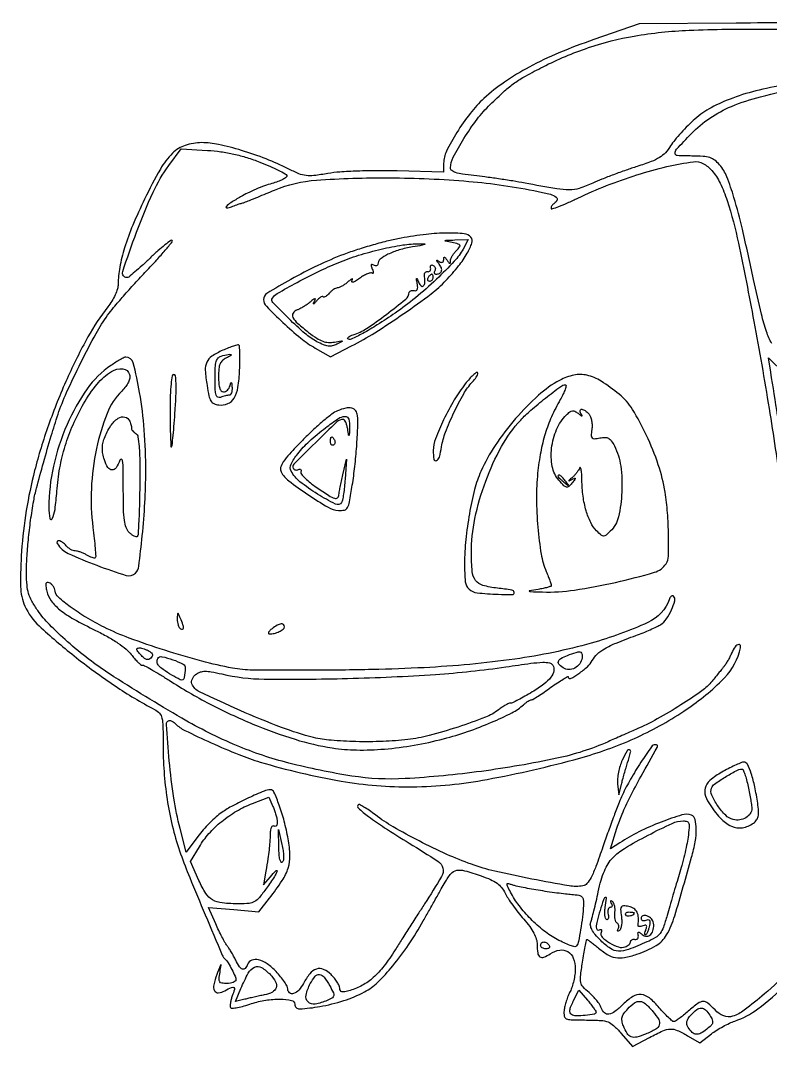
# Model space of a CAD drawing. Extents: x 6 to 349, y 7 to 327.
# Drawn here: x 5.8 to 222.4, y 6.8 to 303.3 of the extents above; entities that cross this region are included whole.
import ezdxf

# ---------------------------------------------------------------- set-up
doc = ezdxf.new("R2010")
doc.units = 0

msp = doc.modelspace()

# ---------------------------------------------------------------- linework, layer by layer
for points in [[(228.806046, 302.720427, -0.00212), (212.5, 302.542653), (184.5, 302.356111), (171.389082, 297.803394, 0.015885), (161.272668, 293.926238, 0.0236), (152.71037, 289.843416, 0.02688), (145.540246, 285.487866, 0.036938), (139.646301, 280.784919, 0.040017), (135.651379, 276.440253, 0.026965), (131.792296, 270.913753, 0.025263), (128.806314, 265.514134, 0.114149), (128, 262.028298), (128, 259.438939), (114.554996, 259.831702, 0.008472), (108.870201, 259.901402, 0.008153), (103.11296, 259.780543, 0.00829), (98.00736, 259.505217, 0.025496), (94.573245, 259.086139, -0.012174), (90.546013, 258.485447, -0.060774), (88.26616, 258.480158, -0.069117), (86.187828, 259.026575, -0.018481), (83.075416, 260.461784, 0.024353), (76.725109, 263.30015, 0.019488), (69.641844, 265.747419, 0.019687), (62.98159, 267.478753, 0.05379), (58.150408, 268, 0.08216), (53.373172, 267.209667, 0.11336), (49.687773, 264.93153, 0.069375), (46.1972, 260.366992, 0.015654), (41.649163, 251.69503, 0.013926), (38.23967, 244.13875, 0.023661), (35.870724, 237.622707, 0.028368), (34.460514, 231.974363, 0.047021), (34, 227.088284, -0.073718), (33.797291, 225.720855, -0.032833), (33.154153, 224.012116, -0.030795), (32.200019, 222.211153, -0.030693), (31.030945, 220.538939, 0.042533), (25.249273, 211.837877, 0.020264), (19.26643, 199.791059, 0.019622), (13.88203, 186.356703, 0.023021), (9.88085, 173.23242, 0.022486), (7.483986, 161.699917, 0.022219), (6.120856, 149.952802, 0.02145), (5.832515, 139.729971, 0.101915), (7.090386, 134.046853, 0.101585), (11.193039, 128.341537, 0.017921), (21.258186, 119.706725, 0.020143), (33.100026, 111.019244, 0.027057), (44.521197, 104.195434, -0.08784), (45.933031, 103.10041, -0.129268), (46.652461, 101.71435, -0.050864), (46.944061, 99.296374, -0.00459), (47.000171, 93.195434, 0.020367), (47.324989, 85.228179, 0.020363), (48.297008, 77.31319, 0.02077), (49.882696, 69.665658, 0.02359), (52.045652, 62.5, 0.011761), (54.665681, 55.619637, 0.003165), (59.148233, 44.82821, 0.00075), (64.09055, 33.188052, 0.109776), (64.941763, 32, -0.075028), (65.770092, 30.997598, -0.017133), (66.84062, 29.068207, -0.015611), (67.777632, 27.083431, -0.102825), (68, 26.013569, -0.229304), (67.812067, 25.625324, -0.073825), (67.242285, 25.297736, -0.056239), (66.408368, 25.074069, -0.037439), (65.420545, 25, -0.03578), (63.950737, 25.105314, -0.222427), (63.335481, 25.509101, -0.165148), (63.148559, 26.326016, -0.018302), (63.417729, 28.25, 0.002094), (63.778015, 30.331235, 0.674267), (63.673723, 30.395396, 0.142388), (63.479114, 30.140967, 0.000986), (62.484635, 27.562549, 0.037866), (61.614196, 24.650374, 0.171892), (61.832846, 22.920212, 0.312448), (62.929743, 22.322459, 0.096467), (64.826899, 22.907359, -0.013123), (66.782513, 23.888848, -0.267966), (67.416902, 23.834973, -0.325244), (67.607164, 23.285852, -0.016991), (66.968095, 21.416084, 0.02402), (66.626985, 20.370283, 0.029418), (66.41428, 19.364657, 0.030258), (66.338846, 18.520521, 0.146587), (66.462312, 18.060981, 0.289926), (66.907766, 17.844238, 0.017623), (68.442154, 18.071082, 0.021875), (70.354491, 18.510302, 0.01402), (72.532906, 19.178309, -0.042185), (76.610959, 20.181739, -0.04273), (80.781915, 20.480619, -0.046493), (84.082822, 20.126763, -0.356858), (85, 19.00534, 0.429349), (86.39544, 17.67984, 0.031045), (92.279233, 18.350331, 0.033977), (99.137649, 20.053889, 0.043038), (105.156611, 22.580329, 0.07254), (108.890325, 25.292714, 0.026589), (113.3217, 30.10183, 0.024505), (117.889593, 36.206645, 0.020652), (122.123709, 43.080563, -0.000112), (123.870213, 46.195552, -0.000101), (125.679709, 49.41968, -0.000101), (127.302979, 52.309267, -0.00032), (128.390721, 54.241751, -0.045492), (130.141041, 56.77709, -0.177271), (131.763836, 57.71649, -0.113279), (134.047789, 57.598192, -0.013788), (138.866665, 56.081526, -0.0211), (141.570057, 55.018372, -0.052288), (143.413215, 53.959711, -0.066459), (144.724582, 52.716894, -0.057184), (145.74276, 51.111709, 0.031005), (146.587235, 49.6126, 0.011612), (147.946755, 47.617797, 0.011453), (149.53226, 45.507532, 0.013634), (151.126096, 43.594088, -0.021374), (152.842104, 41.467907, -0.037559), (154.043923, 39.556168, -0.046157), (154.762211, 37.827884, -0.075553), (155, 36.263217, 0.03316), (155.16429, 33.788724, 0.209556), (155.804723, 32.734063, 0.255799), (156.914279, 32.610306, 0.047601), (158.793918, 33.600626, -0.103839), (161.501444, 34.660455, -0.178751), (163.851131, 34.214415, -0.168488), (165.440674, 32.310279, -0.091098), (165.993839, 29.271439, -0.032222), (165.884735, 27.622136, -0.02238), (165.559062, 25.782641, -0.022649), (165.084995, 24.037655, -0.042578), (164.522399, 22.690742, 0.025922), (163.940766, 21.418955, 0.017519), (163.405718, 19.916298, 0.017678), (162.98981, 18.423288, 0.033305), (162.77856, 17.190742, 0.062759), (162.81438, 15.577249, 0.260906), (163.388226, 14.834771, 0.09365), (164.782843, 14.529309, 0.005286), (169.22281, 14.448064, -0.011498), (173.445894, 14.318286, -0.078575), (175.476045, 13.884419, -0.099401), (177.062, 12.877859, -0.023581), (179.229743, 10.596959), (182.513865, 6.797789), (187.405872, 9.398895, -0.015519), (191.28226, 11.308131, -0.095059), (193.439354, 11.829315, -0.116952), (195.42845, 11.45641, -0.028727), (198.407442, 9.922109), (201.929204, 7.844219), (205.303618, 10.418009, -0.02231), (206.84416, 11.487835, -0.015044), (208.688774, 12.574313, -0.015173), (210.540126, 13.519081, -0.028925), (212.089016, 14.144357, 0.08163), (218.69201, 17.655722, 0.02803), (226.946168, 24.717379, 0.028453)], [(227.897091, 284.92598, 0.020391), (219.067468, 283.196731, 0.029838), (211.489113, 280.903567, 0.034483), (205.262202, 278.10461, 0.057668), (200.549997, 274.835095, 0.016135), (198.570983, 272.976406, 0.012583), (196.539881, 270.836465, 0.012771), (194.747506, 268.745275, 0.030001), (193.547709, 267.075577, -0.046201), (192.028687, 265.099775, -0.067884), (190.337935, 263.711525, -0.048096), (187.931121, 262.531673, -0.012801), (183.890219, 261.129168, 0.007432), (180.661673, 260.047309, 0.005246), (177.06578, 258.74005, 0.005295), (173.653532, 257.417464, 0.011106), (171.035839, 256.30277, -0.02706), (167.160135, 254.796497, -0.079243), (164.338523, 254.345726, -0.042475), (160.676248, 254.656426, -0.003724), (151.5, 256.29763, 0.005673), (147.945189, 256.919138, 0.003802), (143.867188, 257.552737, 0.003828), (139.907101, 258.106268, 0.007537), (136.75, 258.474613, -0.010527), (133.431082, 258.881965, -0.043502), (131.46446, 259.342702, -0.086166), (130.375421, 259.922162, -0.231483), (130, 260.689616, -0.120323), (130.757989, 263.793818, -0.019596), (133.851614, 269.219858, -0.022667), (137.670108, 274.769233, -0.037921), (141.419918, 279.011799, -0.008523), (145.590326, 282.92917, -0.029274), (148.481257, 285.260007, -0.029112), (151.632711, 287.243748, -0.00836), (156.730154, 289.942251, -0.035527), (169.794127, 295.452273, -0.039827), (183.020809, 298.80845, -0.031839), (198.879604, 300.483451, -0.013104), (220.5, 300.815689, 0.00336), (232.163304, 300.76762, 0.01695)], [(222.759064, 209.936054, -0.046047), (221.214152, 213.383713, -0.025252), (219.780257, 218.393748, -0.003884), (217.515089, 228.5, 0.004117), (214.263126, 242.977248, 0.014844), (211.842205, 252.118976, 0.021986), (209.756331, 258.158825, 0.083663), (207.700816, 261.561433, 0.048765), (206.269891, 262.929592, 0.088798), (204.84627, 263.685999, 0.062954), (202.930317, 264.045586, 0.014946), (199.67702, 264.142857, -0.01232), (195.475999, 264.246383, -0.391914), (194.814547, 264.922427, -0.196533), (195.262243, 266.109452, -0.004475), (199.5, 270.588442, -0.052066), (204.865592, 275.108525, -0.050254), (211.111156, 278.48502, -0.036817), (219.466939, 281.268814, -0.013172), (231.727516, 284.031762, 0.01445)], [(227.971247, 29.099868, -0.034113), (220.636308, 21.965048, -0.013609), (214.821233, 17.299508, -0.084532), (211.441838, 15.53898, -0.176073), (208.870026, 15.634078, -0.109837), (206.360712, 17.36679, 0.031186), (204.293447, 19.334682, 0.188686), (202.917118, 19.799104, 0.151271), (201.417321, 19.255343, 0.018115), (198.652781, 17, -0.010399), (197.287727, 15.850849, -0.014359), (196.012867, 14.88125, -0.010907), (194.923891, 14.136733, -0.145484), (194.463913, 14, -0.181728), (194.013836, 14.16917, -0.010609), (192.912891, 15.175, -0.014963), (191.635865, 16.467509, -0.010376), (190.268005, 18, 0.043487), (187.403896, 20.810393, 0.149436), (185.023984, 21.795174, 0.165363), (182.651194, 21.234338, 0.056444), (179.846154, 19, -0.031619), (177.47497, 16.911142, -0.124532), (175.704503, 16.139164, -0.232919), (174.413949, 16.530319, -0.128576), (173.51394, 17.95608, 0.068023), (173.077639, 18.87527, 0.024147), (172.22161, 20.056041, 0.023442), (171.144599, 21.277954, 0.025496), (169.98633, 22.358049, -0.031643), (168.24049, 24.026616, -0.13395), (167.580646, 25.298876, -0.084773), (167.506669, 27.0185, -0.008382), (168.097801, 31.126658, -0.002841), (168.50507, 33.567149, -0.004449), (168.885967, 35.66111, -0.001343), (169.236675, 37.469856, -0.148884), (169.351044, 37.684377, -0.358833), (169.533788, 37.70204, -0.007287), (170.348107, 37.136206, -0.013676), (171.313653, 36.403432, -0.008329), (172.415304, 35.488265, 0.037452), (175.248154, 33.401083, 0.095883), (177.614217, 32.486269, 0.092636), (180.200625, 32.504344, 0.033428), (183.769982, 33.448379, 0.049378), (189.347303, 35.966327, 0.134197), (192.373765, 39.018, 0.056623), (194.741699, 44.598066, 0.003708), (199.607046, 61.467928, 0.024485), (200.635423, 65.973353, 0.045246), (200.954065, 69.712305, 0.060475), (200.610874, 72.416934, 0.24402), (199.541241, 73.622548, 0.166727), (196.817133, 73.720638, 0.018376), (190.825355, 71.660468, 0.023061), (184.376902, 68.826806, 0.030829), (178.836758, 65.641598), (176.173516, 63.883672), (178.049253, 69.910426, -0.026055), (179.545235, 73.960459, -0.014167), (181.777487, 78.773548, -0.010387), (184.996883, 84.90694, -0.004053), (189.688264, 93.25, 0.109679), (189.777208, 93.535642, 0.17529), (189.711325, 93.779687, 0.156869), (189.495508, 93.943367, 0.084618), (189.163263, 94, 0.244133), (188.032196, 93.412736, 0.007513), (184.981353, 88.933879, 0.015159), (181.968562, 84.048793, 0.021704), (179.623594, 79.532577, 0.015544), (178.663936, 77.290509, 0.003587), (177.192521, 73.453319, 0.003702), (175.561503, 69.00708, 0.00361), (173.982556, 64.5, -0.006301), (171.960227, 58.825324, -0.029656), (170.568195, 55.659323, -0.054764), (169.388333, 53.870019, -0.183849), (168.187468, 53.190737, -0.080304), (164.245644, 53.22666, -0.0058), (153.487146, 55.195224, -0.008572), (142.806372, 57.468595, -0.02937), (136, 59.467008, -0.020023), (128.932865, 62.325392, -0.012589), (120.907695, 66.197665, -0.012503), (113.439166, 70.275261, -0.031816), (108.305246, 73.700522, 0.010857), (106.545758, 74.98408, 0.017527), (104.988436, 75.989965, 0.011691), (103.69495, 76.722107, 0.330579), (103.33562, 76.668953, 0.43125), (103.364667, 75.664402, 0.020235), (106.281665, 73.270992, 0.018613), (110.918416, 70.034196, 0.005907), (118.060719, 65.5524, -0.006665), (126.329262, 60.346402, -0.189351), (127.773566, 58.328797, -0.199825), (127.414804, 55.913196, -0.007544), (122.486806, 48, 0.000662), (120.574695, 45.021757, 0.000378), (118.271582, 41.418045, 0.000377), (115.959117, 37.787638, 0.000625), (114.014386, 34.721005, -0.022643), (110.74246, 30.031483, -0.045851), (107.689923, 26.729114, -0.055947), (104.538671, 24.473337, -0.057613), (100.995976, 22.998846, -0.018334), (99.4567, 22.617858, -0.102579), (98.612, 22.616568, -0.222318), (98.16797, 22.947469, -0.123837), (98, 23.61526, 0.110185), (97.836457, 24.34838, 0.030492), (97.26759, 25.389847, 0.029229), (96.460969, 26.521292, 0.026911), (95.50669, 27.584219, 0.092311), (93.340856, 29.070076, 0.185119), (91.299762, 29.174477, 0.144948), (89.357576, 27.837531, 0.050738), (87.48467, 24.970356, -0.066718), (86.180016, 23.105618, -0.124635), (84.647536, 22.103603, -0.263229), (83.520034, 22.313081, -0.221604), (83, 23.428798, 0.12716), (82.8022, 24.193985, 0.021722), (82.010627, 25.486927, 0.022472), (80.921436, 26.956768, 0.018369), (79.631923, 28.428798, 0.049124), (77.049014, 30.678206, 0.093504), (74.555838, 31.827239, 0.151872), (72.589434, 31.716908, 0.214946), (71.361626, 30.5, -0.081912), (70.683203, 29.341764, -0.317525), (69.923612, 29.137615, -0.163328), (69.049789, 29.838697, -0.026745), (67.96211, 31.75, 0.010448), (67.349646, 32.9128, 0.0085), (66.646756, 34.132812, 0.008606), (65.96064, 35.234766, 0.022073), (65.416354, 36, -0.037729), (64.836515, 36.871717, -0.008375), (63.985292, 38.449345, -0.008656), (63.061608, 40.310262, -0.008251), (62.187499, 42.231813), (60.128551, 46.963626), (67.376594, 46.350942), (74.624638, 45.738258), (77.675304, 49.619129, 0.019949), (81.368882, 54.724528, 0.070271), (83.112953, 58.371294, 0.08463), (83.611096, 61.986511, 0.037589), (83.095095, 66.787303, 0.018465), (81.961305, 71.878056, 0.022442), (80.512921, 76.544731, 0.016438), (79.009936, 80.322069, 0.298204), (77.974326, 81, 0.10143), (76.13778, 80.623567, 0.008289), (71.639284, 78.609729, 0.012065), (67.117445, 76.360252, 0.029169), (63.924628, 74.428666, 0.030931), (62.31459, 73.168142, 0.014992), (60.411399, 71.373473, 0.014806), (58.534434, 69.37937, 0.020629), (56.985434, 67.480559), (53.621612, 62.991086), (51.891726, 69.745543, -0.025011), (50.096068, 78.57165, -0.014466), (48.78009, 89.325565, -0.005892), (47.923885, 99.866126, -0.43465), (48.981818, 101, -0.103045), (49.283738, 100.93711, -0.032139), (49.697472, 100.724346, -0.030592), (50.14087, 100.420737, -0.029429), (50.55, 100.061604, 0.081667), (53.248707, 98.150082, 0.007109), (60.884491, 94.563772, 0.010191), (68.862898, 91.148231, 0.023623), (75.007824, 88.996134, 0.029372), (98.389363, 83.499046, 0.046171), (118.94326, 81.853159, 0.04282), (140.529514, 83.974525, 0.021387), (167.296361, 90.137886, 0.038102), (183.063414, 95.808626, 0.041357), (197.337485, 103.682502, 0.045317), (208.265893, 112.471657, 0.124529), (213.442483, 120.818781, 0.068048), (213.727719, 122.466161, 0.471258), (213.194041, 122.939523, 0.207681), (212.204713, 122.312704, 0.042271), (211.164826, 120.462409, -0.012366), (210.649619, 119.401968, -0.010669), (210.057669, 118.31409, -0.010797), (209.478405, 117.350484, -0.03039), (209.019386, 116.712409, 0.001397), (208.479386, 116.046796, 0.000325), (207.576761, 114.926342, 0.000336), (206.539654, 113.635461, 0.000329), (205.497463, 112.334714, -0.069422), (202.557634, 109.555364, -0.013596), (196.501398, 105.486909, -0.015187), (189.683898, 101.455949, -0.022962), (183.5, 98.40994, 0.000554), (181.679117, 97.612288, 0.000324), (179.5, 96.653145, 0.000324), (177.320954, 95.690659, 0.000551), (175.5, 94.88253, -0.052498), (160.716863, 90.083717, -0.018912), (138.902188, 86.312954, -0.018878), (116.893215, 84.202621, -0.053429), (101.5, 84.956186, -0.023609), (83.304134, 88.699293, -0.037321), (68.214969, 93.778496, -0.031688), (52.413555, 101.659755, -0.012167), (31.487045, 114.5, -0.020359), (25.445356, 118.771353, -0.016972), (19.381362, 123.776676, -0.017309), (14.140807, 128.743661, -0.043762), (10.800442, 132.790047, -0.022409), (9.091648, 135.528814, -0.054434), (8.155964, 137.715911, -0.052675), (7.697575, 140.096267, -0.019876), (7.544042, 143.48752, -0.016006), (7.663257, 147.982815, -0.010068), (8.07619, 153.221701, -0.009515), (8.741286, 158.840398, -0.009168), (9.626719, 164.5, -0.021916), (10.438523, 168.17599, -0.003234), (12.451678, 175.517288, -0.003953), (14.693573, 183.254901, -0.007305), (16.656469, 189.5, -0.026718), (19.099159, 195.750214, -0.009422), (23.240381, 204.437539, -0.009195), (27.657483, 212.879368, -0.03156), (30.961401, 218.107814, -0.017812), (32.707802, 220.347498, -0.005197), (35.551383, 223.667284, -0.005215), (38.833019, 227.340808, -0.005564), (42.121419, 230.86592, 0.005751), (45.145161, 234.109756, 0.009546), (47.609976, 236.921722, 0.003615), (49.619368, 239.33965, 0.385435), (49.599807, 239.733527, 0.374107), (49.216698, 239.760166, 0.007118), (47.515458, 238.43767, 0.013516), (45.50286, 236.735393, 0.008172), (43.208648, 234.617606, -0.005916), (40.89754, 232.464822, -0.008927), (38.829633, 230.650172, -0.004438), (37.049315, 229.170206, -0.172856), (36.571689, 229, -0.50912), (35.322783, 230.716648, -0.010973), (39.301298, 242.151906, -0.019039), (44.094192, 253.653387, -0.049562), (48.637378, 261.372766), (52.197614, 266.245531), (59.848807, 265.76775, -0.019576), (63.676694, 265.377832, -0.019882), (67.442401, 264.690955, -0.019676), (71.178753, 263.6989, -0.018296), (74.918762, 262.394984, -0.009865), (77.78622, 261.210331, -0.014387), (80.259393, 260.045163, -0.009795), (82.24389, 258.990122, -0.187821), (82.681798, 258.460891, -0.320839), (82.533259, 257.982388, -0.040167), (81.563908, 257.363, -0.035255), (80.143923, 256.732593, -0.021501), (78.392767, 256.182563, 0.022027), (76.302021, 255.523455, 0.012531), (73.833949, 254.553397, 0.012495), (71.392883, 253.449955, 0.020142), (69.37973, 252.376649, 0.011656), (66.556514, 250.632476, 0.063909), (65.193691, 249.474397, 0.697908), (65.372609, 249.130599, 0.063734), (66.75, 249.489631, -0.006502), (67.493327, 249.777324, -0.005644), (68.279688, 250.059911, -0.005686), (68.997465, 250.299632, -0.016561), (69.5, 250.442963, 0.026682), (70.437929, 250.731117, 0.006954), (71.911021, 251.294576, 0.003653), (74.31938, 252.27483, 0.000539), (79.172951, 254.297929, -0.081823), (91.253725, 257.161277, -0.01864), (112.340979, 257.839756, -0.020011), (135.281849, 256.803747, -0.029418), (155.25, 253.908983, -0.014598), (158.808038, 253.068455, -0.090576), (160.497036, 252.269519, -0.338087), (160.755685, 251.422154, -0.166882), (160, 250.5, 0.053658), (159.617481, 250.202643, 0.048978), (159.29375, 249.822112, 0.052218), (159.072617, 249.419918, 0.099921), (159, 249.060173, 0.512633), (159.272493, 248.864239, 0.008928), (161.276563, 249.577372, 0.014299), (163.777189, 250.600362, 0.008083), (166.75, 251.974859, -0.018987), (175.01517, 255.579712, -0.01711), (183.819502, 258.685111, -0.01765), (192.443076, 261.06781, -0.02624), (200.145362, 262.483799, -0.155496), (202.86708, 261.990834, -0.092865), (205.463071, 259.921863, -0.066308), (207.831505, 256.30903, -0.033384), (209.862764, 251.239771, -0.02729), (213.126338, 238.961921, -0.005228), (217.591147, 216.330352, -0.005842), (221.975952, 191.184946, -0.007544), (225.382138, 168)], [(224.403835, 189.103385, 0.00408), (222.458112, 201.633397), (221.781675, 205.766794), (235.770184, 192.133397)]]:
    msp.add_lwpolyline(points, format="xyb")
for points in [[(115.698262, 240.41046, 0.016206), (112.086811, 239.636113, 0.008426), (107.633169, 238.44907, 0.008369), (103.096756, 237.075224, 0.012623), (99.198262, 235.713482, 0.020587), (91.63046, 232.491881, 0.017132), (83.864606, 228.469691, 0.009412), (76.984316, 224.429394, 0.260941), (76, 222.67173, 0.19548), (76.798098, 220.708351, 0.010958), (81.588359, 216.000701, 0.017698), (86.743859, 211.484506, 0.042794), (90.925753, 208.632931), (95.351505, 206.1403), (101.425753, 209.240876, 0.023104), (108.145921, 213.072262, 0.010698), (116.524852, 218.631137, 0.009855), (124.361318, 224.30728, 0.042255), (128.650594, 228.153822, 0.019814), (132.30644, 232.358584, 0.037851), (134.833759, 236.049652, 0.047716), (136.180296, 238.990627, 0.262473), (135.880538, 240.643943, 0.198442), (133.915715, 241.682581, 0.026519), (129.135472, 241.880875, 0.02605), (122.954115, 241.486862, 0.015767)], [(119.041155, 237.861267, 0.029248), (115.154162, 236.980792, 0.044087), (111.9173, 235.727726, 0.053404), (109.670392, 234.305908, 0.228852), (109, 232.91793, -0.139374), (108.904905, 232.583407, -0.191162), (108.65633, 232.39868, -0.13867), (108.278014, 232.40407, -0.066032), (107.830061, 232.605028, 0.068477), (107.344342, 232.820095, 0.38876), (107.112649, 232.70488, 0.164442), (107.095567, 232.296521, 0.020565), (107.382914, 231.444526, -0.017536), (107.618299, 230.760309, -0.067297), (107.690705, 230.316938, -0.367374), (107.593815, 230.196298, -0.248804), (107.415731, 230.250936, 0.25569), (106.960155, 230.384283, 0.040234), (106.034425, 230.101638, 0.036297), (104.898443, 229.553851, 0.024229), (103.682314, 228.773788, -0.014981), (102.51994, 227.997505, -0.060365), (101.74852, 227.635962, -0.356212), (101.489298, 227.735524, -0.269283), (101.49133, 228.053333, 0.051173), (101.71955, 228.550659, 0.598427), (101.605564, 228.672878, 0.105227), (101.196632, 228.466198, 0.010256), (100.343154, 227.75, -0.023605), (99.500232, 227.08017, -0.025827), (98.622116, 226.514062, -0.026474), (97.827645, 226.112443, -0.104153), (97.293704, 226, 0.10639), (96.802772, 225.894344, 0.039653), (96.181401, 225.552276, 0.037072), (95.541419, 225.059056, 0.036856), (94.979944, 224.475834, -0.034487), (94.458353, 223.928885, -0.055093), (93.937168, 223.5488, -0.075235), (93.493551, 223.376818, -0.256688), (93.206376, 223.46029, 0.278867), (92.910622, 223.533132, 0.065856), (92.429145, 223.310008, 0.049282), (91.856891, 222.862238, 0.030326), (91.274719, 222.234456, -0.008111), (90.690698, 221.545719, -0.130196), (90.439685, 221.376802, -0.639299), (90.359162, 221.460417, -0.022622), (90.597737, 222, 0.018984), (90.946442, 222.773409, 0.559214), (90.841239, 222.916443, 0.148329), (90.504931, 222.783027, 0.005366), (89.421894, 221.902, -0.022384), (88.552143, 221.242349, -0.016049), (87.526066, 220.581732, -0.016256), (86.50635, 220.014795, -0.033247), (85.666842, 219.651474, 0.170361), (84.533225, 218.735786, 0.263576), (84.48609, 217.509926, 0.093341), (85.848254, 215.76613, 0.017155), (89.019938, 213.163286, 0.018611), (91.35726, 211.50984, 0.054308), (93.116533, 210.616286, 0.073171), (94.706522, 210.268462, 0.060366), (96.441429, 210.357544, -0.001584), (98.460664, 210.701499, -0.21616), (98.693346, 210.639546, -0.543687), (98.677658, 210.498999, -0.002773), (97.174255, 209.757645, -0.0554), (95.835431, 209.2812, -0.089077), (94.629029, 209.216571, -0.069653), (93.275794, 209.58127, -0.022921), (91.41355, 210.476623, -0.05405), (87.953276, 212.854062, -0.016353), (83.252134, 217.169879, -0.008044), (78.687813, 221.790075, -0.341632), (78.551711, 223.083671, -0.125562), (79.93116, 224.414352, -0.005763), (85.694073, 227.608171, -0.010481), (91.908408, 230.792852, -0.015468), (97.5, 233.301187, -0.022169), (103.452142, 235.449755, -0.018169), (109.977906, 237.226009, -0.018646), (116.168302, 238.430228, -0.040371), (121, 238.789131, -0.013209), (122.50399, 238.739529, -0.77604), (122.5363, 238.57287, -0.066728), (121.781669, 238.33188, -0.002893)], [(133.601545, 237.25, -0.067067), (131.084416, 233.717509, -0.01538), (125.89998, 228.516475, -0.016436), (119.84367, 223.168457, -0.02207), (114, 218.759473, -0.008706), (108.839138, 215.342558, -0.017454), (104.627456, 212.860664, -0.013176), (101.304856, 211.167661, -0.317656), (100.331709, 211.334958, -0.356326), (100.307985, 211.569522, -0.090478), (100.592859, 211.866699, -0.052907), (101.146269, 212.183817, -0.026832), (101.898186, 212.467686, 0.069011), (105.729873, 214.295663, 0.016687), (111.475017, 218.365237, 0.010956), (117.037935, 222.7869, 0.200129), (118.065577, 224.75, -0.186921), (118.195527, 225.014416, -0.105201), (118.507577, 225.199269, -0.078699), (118.957856, 225.275679, -0.052931), (119.478172, 225.226235, 0.134208), (120.032946, 225.263079, 0.205064), (120.38474, 225.582791, 0.119134), (120.509526, 226.22654, 0.035653), (120.39207, 227.226235, -0.001632), (120.129171, 228.631311, -0.272939), (120.180666, 228.771861, -0.494058), (120.282701, 228.747856, -0.002166), (120.806972, 227.566376, 0.097803), (121.495513, 226.577629, 0.40864), (122.151404, 226.583102, 0.189282), (122.56634, 227.531425, 0.049624), (122.463517, 229.218988, -0.064047), (122.442917, 229.860492, -0.109055), (122.607429, 230.368696, -0.148091), (122.925972, 230.663333, -0.161239), (123.343035, 230.718988, 0.118967), (123.761851, 230.739844, 0.153854), (124.079426, 230.95335, 0.135763), (124.242533, 231.335175, 0.084807), (124.225223, 231.82433, -0.070186), (124.195492, 232.285069, -0.194562), (124.336982, 232.570631, -0.229821), (124.615452, 232.649096, -0.094386), (124.991535, 232.505231, -0.088188), (125.345369, 232.188901, -0.094717), (125.557801, 231.777358, -0.100026), (125.596908, 231.33539, -0.111063), (125.457295, 230.930902, 0.072795), (125.303251, 230.574764, 0.14887), (125.313097, 230.273452, 0.188554), (125.481062, 230.074427, 0.124919), (125.774316, 230, 0.109809), (126.806935, 230.229549, 0.204323), (127.369034, 230.857379, 0.174071), (127.352728, 231.785322, 0.079688), (126.741324, 232.849949, -0.00527), (126.081809, 233.682745, -0.169172), (126.000454, 233.92492, -0.561162), (126.113144, 233.992006, -0.013806), (126.75, 233.632941, 0.071367), (127.256391, 233.419738, 0.169438), (127.658437, 233.451841, 0.193413), (127.918844, 233.718617, 0.095164), (128.015313, 234.190983, -0.044036), (128.070307, 234.740679, -0.415341), (128.247683, 234.860925, -0.187072), (128.522598, 234.688013, -0.016439), (129, 234, 0.015598), (129.485124, 233.29834, 0.191096), (129.75659, 233.129262, 0.416014), (129.931866, 233.251523, 0.040439), (129.984687, 233.821429, -0.091051), (130.106818, 234.445729, -0.034869), (130.48882, 235.247768, -0.033102), (131.035584, 236.0816, -0.034782), (131.679382, 236.821429, 0.022973), (132.624214, 237.856814, 0.306522), (132.672568, 238.34413, 0.206874), (132.217373, 238.702429, 0.011617), (130.429382, 239.131685, -0.002442), (128.513959, 239.554521, -0.611145), (128.479568, 239.68837, -0.173978), (128.749681, 239.796456, -0.001201), (131.27568, 239.881685), (135.05136, 240)], [(123.5, 229, 0.082592), (123.343488, 228.6179, 0.161196), (123.3746, 228.29375, 0.182303), (123.586039, 228.078288, 0.108972), (123.940983, 228, 0.093332), (124.345238, 228.076123, 0.09642), (124.688914, 228.29375, 0.099167), (124.918938, 228.618444, 0.105053), (125, 229, 0.042167), (124.967655, 229.382849, 0.061769), (124.870461, 229.70625, 0.081139), (124.727648, 229.92554, 0.210953), (124.559017, 230, 0.151918), (124.34829, 229.934461, 0.038439), (124.066025, 229.70625, 0.035638), (123.768994, 229.382774, 0.029505)], [(64.210577, 207.982916, 0.038206), (61.052651, 206.268681, 0.145345), (59.608592, 204.583262, 0.121551), (59.181088, 202.204815, 0.023217), (59.669073, 197.806574, 0.01313), (60.227841, 194.790425, 0.083762), (60.798047, 193.348492, 0.152177), (61.653773, 192.59028, 0.076861), (63.056529, 192.202667, 0.129348), (65.652571, 192.571399, 0.159215), (67.49185, 194.1656, 0.096903), (68.615309, 197.265707, 0.029655), (69.091131, 202.249941, 0.006309), (69.152071, 204.868642, 0.009565), (69.132753, 207.146603, 0.004802), (69.061579, 209.058283, 0.186772), (68.892544, 209.440789, 0.264978), (68.542472, 209.536675, 0.012791), (67.335343, 209.194413, 0.018042), (65.867834, 208.678691, 0.011732)], [(31.921444, 203.592588, 0.090693), (25.048976, 196.824613, 0.05014), (19.258705, 186.520732, 0.04772), (15.326311, 174.510082, 0.055317), (14, 162.558447, 0.041119), (14.263785, 159.356278, 0.728506), (14.937279, 159.256412, 0.081502), (15.774786, 162.001172, 0.015249), (16.317417, 167.25, -0.02648), (17.166335, 173.980595, -0.029341), (18.705899, 180.35241, -0.029369), (20.97916, 186.49481, -0.026632), (24.022447, 192.539232, -0.042254), (27.924491, 198.192452, -0.078997), (32.077314, 201.868178, -0.166565), (35.331287, 202.653328, -0.315286), (37.29321, 200.986765, -0.102452), (37.347594, 199.93346, -0.071133), (37.000441, 198.789494, -0.05624), (36.244416, 197.553668, -0.031014), (35.07063, 196.224476, 0.102553), (30.817651, 189.747281, 0.042014), (27.768339, 179.626293, 0.039912), (26.265487, 168.029592, 0.045165), (26.727298, 156.82064, -0.005743), (27.115736, 153.598118, -0.008908), (27.369338, 150.808433, -0.003908), (27.523152, 148.446451, -0.212978), (27.368201, 148.037855, -0.234772), (27.067684, 147.935776, -0.042307), (26.473766, 148.067533, -0.037783), (25.745005, 148.35726, -0.026084), (24.96809, 148.787855, 0.02811), (24.122868, 149.251846, 0.02424), (23.18865, 149.643932, 0.024969), (22.305101, 149.91625, 0.062342), (21.636014, 150, -0.085951), (21.013088, 150.107879, -0.043623), (20.287846, 150.440625, -0.041624), (19.579122, 150.926056, -0.04862), (19, 151.5, 0.062654), (17.964966, 152.469909, 0.10135), (16.869903, 152.966537, 0.365464), (16.398709, 152.72302, 0.241168), (16.450422, 152.080219, 0.146305), (19.566613, 149.310102, 0.019296), (27.808584, 145.84937, 0.015351), (36.33182, 142.94663, 0.277551), (39.014232, 143.614232, 0.167089), (39.986236, 145.604643, 0.005645), (40.975084, 154.407034, 0.011283), (41.722458, 163.967469, 0.013481), (41.979854, 173, 0.018741), (41.549258, 184.972632, 0.024948), (40.210294, 195.775832, 0.020219), (38.352342, 204.340173, 0.341613), (36.206454, 206, 0.119286), (35.752226, 205.890069, 0.009243), (34.641581, 205.292823, 0.012222), (33.33255, 204.514689, 0.009022)], [(65.25, 205.779505, 0.072143), (64.119073, 205.01669, 0.110616), (63.441798, 204.053852, 0.077068), (63.097515, 202.639917, 0.021257), (63, 200.347186, 0.018265), (63.0742, 198.316694, 0.06109), (63.332046, 197.011768, 0.114412), (63.780098, 196.272615, 0.202195), (64.426676, 196, 0.112012), (65.006208, 196.131478, 0.075733), (65.568604, 196.514062, 0.07028), (66.028982, 197.081133, 0.071619), (66.310674, 197.75, -0.01159), (66.550633, 198.5883, -0.541772), (66.693656, 198.62878, -0.197309), (66.812001, 198.392295, -0.005718), (66.883999, 197.25, -0.038911), (66.861355, 196.388313, -0.059679), (66.6962, 195.660937, -0.080466), (66.424388, 195.167005, -0.230754), (66.081787, 195, 0.04425), (65.621647, 194.959197, 0.015326), (64.96865, 194.821697, 0.015089), (64.254744, 194.625376, 0.016969), (63.581787, 194.393011, -0.203199), (62.792562, 194.420275, -0.216202), (62.29039, 195.005136, -0.063148), (62.051968, 196.506421, -0.007842), (62, 199.819687, -0.010905), (62.069533, 203.0075, -0.054987), (62.341459, 204.7653, -0.113651), (62.876234, 205.76869, -0.150926), (63.75, 206.310674, -0.009014), (65.816711, 206.811143, -0.140894), (66.535521, 206.767682, -0.636415), (66.563206, 206.482967, -0.021209)], [(134.249557, 198.296114, 0.033246), (131.06643, 193.652797, 0.021732), (128.0038, 187.925078, 0.020066), (125.631554, 182.428556, 0.092087), (125, 179.028517, 0.038776), (125.196127, 176.503341, 0.495892), (125.914574, 176.115449, 0.224889), (126.765737, 177.120413, 0.025442), (127.402863, 180.117906, -0.051999), (128.535454, 184.33351, -0.019134), (130.96413, 190.004417, -0.018879), (133.792951, 195.429405, -0.058564), (136.238723, 198.746057, 0.023842), (137.004556, 199.64662, 0.037571), (137.562032, 200.493914, 0.043319), (137.872429, 201.188506, 0.287302), (137.791162, 201.542171, 0.37465), (137.4252, 201.567268, 0.023361), (136.523917, 200.815541, 0.025342), (135.436158, 199.712094, 0.015039)], [(49, 190.333333, 0.003538), (49.028744, 186.271356, 0.006265), (49.118121, 182.922396, 0.00227), (49.239737, 180.144391, 0.657198), (49.402115, 180.083333, 0.166517), (49.578411, 180.460132, 0.001736), (49.884487, 183.388542, 0.005318), (50.191659, 186.791091, 0.003402), (50.479559, 190.75, 0.006189), (50.729404, 195.423248, 0.020064), (50.732235, 198.528382, 0.023032), (50.556902, 200.579705, 0.376253), (50.077443, 201, 0.365617), (49.588614, 200.587396, 0.017014), (49.275253, 198.275005, 0.018318), (49.063597, 194.97431, 0.006851)], [(161.5, 199.30978, 0.06089), (155.396362, 195.005409, 0.030528), (148.789405, 188.244917, 0.030191), (142.852334, 180.47568, 0.04545), (138.758271, 173.004854, 0.039786), (136.953296, 167.751435, 0.019062), (135.442501, 160.776053, 0.018661), (134.401923, 153.27572, 0.023925), (134.034888, 146.317388, 0.023953), (134.260037, 141.089383, 0.187165), (135.324052, 138.947112, 0.160384), (137.644855, 137.905963, 0.016457), (143.723216, 137.475307, 0.01079), (147.837665, 137.408467, 0.445934), (148.365277, 138.002168, 0.338525), (147.707641, 138.686867, 0.010122), (143.523506, 139.244461, -0.039436), (139.323199, 140.056931, -0.16711), (137.241118, 141.484611, -0.137028), (136.249309, 144.070719, -0.023468), (136, 149.379474, -0.051483), (137.032744, 159.382898, -0.037298), (140.133939, 170.155019, -0.037737), (144.72408, 180.155384, -0.05945), (150.240569, 187.809315, -0.028152), (153.155846, 190.643169, -0.011506), (157.410917, 194.168901, -0.005733), (161.792531, 197.551674, -0.162916), (163.131951, 198, -0.467822), (163.351274, 197.737298, -0.03839), (163.093005, 196.751563, -0.030315), (162.523821, 195.380919, -0.015957), (161.662018, 193.75, 0.025161), (159.157537, 188.791616, 0.029976), (157.324376, 183.883845, 0.028588), (156.029292, 178.600362, 0.019702), (155.145834, 172.5, 0.028401), (154.79614, 165.164574, 0.019452), (155.19666, 156.835531, 0.019162), (156.168242, 149.120174, 0.058113), (157.626394, 144.043255, -0.005114), (158.192073, 142.649486, -0.007191), (158.666006, 141.393956, -0.0045), (159.038181, 140.333608, -0.092553), (159.086548, 140, -0.307132), (158.921636, 139.776916, -0.013689), (157.960912, 139.468247, -0.019035), (156.734673, 139.161101, -0.011998), (155.283118, 138.891905, 0.001851), (152.770913, 138.478549, 0.702053), (152.74745, 138.349471, 0.124464), (153.115845, 138.244037, 0.000783), (156.573784, 138.141905, 0.04366), (165.761517, 138.687406, 0.01977), (177.619171, 140.919963, 0.0135), (188.881211, 143.827239, 0.183175), (192.221833, 146.324692, 0.134756), (192.891813, 148.501341, 0.011145), (192.942129, 154.481174, 0.015768), (192.643673, 161.049454, 0.020804), (191.934952, 167, 0.040935), (189.98589, 174.897115, 0.028707), (186.576318, 183.40408, 0.02867), (182.525237, 190.892044, 0.083596), (178.662514, 195.295761, 0.029082), (173.456825, 199.057891, 0.084675), (169.382395, 200.774295, 0.110023), (165.613959, 200.8142, 0.071122)], [(97.357241, 190.508162, 0.063776), (95.755643, 189.579616, 0.01215), (93.125281, 187.465198, 0.012783), (90.158748, 184.826662, 0.011442), (87.216726, 181.94292, 0.006887), (83.49444, 178.016731, 0.03742), (81.674309, 175.720109, 0.07989), (80.934112, 174.131039, 0.194362), (81.070291, 172.86866, 0.106298), (83.259806, 170.285984, 0.015927), (88.811915, 166.289123, 0.015445), (94.605086, 162.647353, 0.115597), (97.683966, 161.694447, 0.076726), (99.339225, 161.832444, 0.213021), (100.243611, 162.5287, 0.079608), (100.8198, 164.178235, 0.005643), (101.627092, 169, 0.011079), (102.348478, 174.414777, 0.009085), (102.885407, 180.226877, 0.009049), (103.182179, 185.534741, 0.027583), (103.119406, 189.143011, 0.141412), (102.612808, 190.515872, 0.177763), (101.48995, 191.25874, 0.114513), (99.719833, 191.266873, 0.043675)], [(167.632941, 189.75, -0.154333), (167.42815, 190.606321, -0.423092), (167.855291, 190.965211, -0.137164), (168.896304, 190.556223, -0.057838), (169.992399, 189.509159, -0.088208), (170.436524, 188.727623, -0.040388), (170.739148, 187.59036, -0.038344), (170.871232, 186.308629, -0.042968), (170.797054, 185.070601, 0.018876), (170.604956, 183.298499, 0.211826), (170.840416, 182.647903, 0.232189), (171.465842, 182.419765, 0.022723), (173.100356, 182.670071, -0.046266), (174.587817, 182.826726, -0.129623), (175.596085, 182.574267, -0.1159), (176.415562, 181.835092, -0.033239), (177.299898, 180.358629, -0.084952), (179.12283, 174.541946, -0.045423), (179.45074, 166.995118, -0.045361), (178.463195, 159.885479, -0.140086), (176.13053, 155.686086, -0.019852), (174.88078, 154.531822, -0.18736), (174.20416, 154.29584, -0.172931), (173.517055, 154.568149, -0.016401), (172.176044, 155.823956, -0.082774), (170.467198, 158.216453, -0.043331), (169.145379, 161.640155, -0.037869), (168.272408, 165.814875, -0.028391), (167.92663, 170.5, 0.011219), (167.854783, 172.325358, 0.0317), (167.695595, 173.590625, 0.127964), (167.483733, 174.037076, 0.570276), (167.258824, 174, -0.047435), (166.922299, 173.330325, -0.023737), (166.380473, 172.551654, -0.023329), (165.738445, 171.792559, -0.031758), (165.087771, 171.175843, 0.003086), (164.244769, 170.463936, 0.1787), (164.147594, 170.290075, 0.604653), (164.224254, 170.233101, 0.005918), (165, 170.617801, -0.011057), (165.860103, 171.033377, -0.533533), (165.997516, 170.948705, -0.177861), (165.908233, 170.673502, -0.004105), (165.039568, 169.58594, -0.038158), (164.10396, 168.598502, -0.24537), (163.459649, 168.430662, -0.147407), (162.744332, 168.839375, -0.012156), (161.289568, 170.449746, -0.130904), (159.375624, 174.411537, -0.076289), (159.176884, 179.719382, -0.072807), (160.612368, 185.11083, -0.095243), (163.467033, 189.324176, -0.032192), (164.451814, 190.189705, -0.13057), (165.181833, 190.495778, -0.154661), (165.896205, 190.373478, -0.051121), (166.797904, 189.784517, 0.006332), (167.615993, 189.138927, 0.154745), (167.884804, 189.0413, 0.571928), (167.959532, 189.157103, 0.018755)], [(37.365655, 187.489502, -0.015516), (37.583264, 186.865167, -0.016274), (37.757967, 186.238327, -0.016134), (37.873286, 185.689196, -0.066838), (37.887233, 185.351306, 0.15472), (37.951633, 185.056092, 0.046891), (38.219484, 184.677311, 0.041979), (38.617804, 184.2851, 0.035061), (39.099823, 183.938306, -0.218085), (39.726818, 182.997353, -0.02062), (40.058804, 180.175205, -0.01684), (40.240935, 175.860566, -0.004459), (40.23812, 168.962723, -0.003763), (40.145741, 163.481879, -0.0059), (39.975246, 158.771431, -0.001968), (39.764876, 154.722878, -0.184436), (39.529077, 154.195744, -0.254811), (39.186831, 154.094955, -0.06286), (38.614717, 154.29615, -0.048945), (37.92943, 154.727251, -0.03168), (37.22619, 155.347382, -0.110471), (36.339185, 156.747428, -0.052392), (35.828855, 158.832933, -0.028139), (35.567059, 162.138445, -0.005693), (35.5, 168.027842, 0.003418), (35.462279, 173.545292, 0.026882), (35.289718, 176.100763, 0.32689), (34.929865, 176.484681, 0.366932), (34.5, 176.239984, -0.053727), (33.411335, 174.027634, -0.265316), (32.230085, 173.401406, -0.258903), (31.06654, 174.095544, -0.051908), (30.039852, 176.379247, -0.030895), (29.588352, 178.097178, -0.048837), (29.439998, 179.611784, -0.051481), (29.590221, 181.067536, -0.039426), (30.039589, 182.604128, -0.052481), (31.821381, 186.127635, -0.102763), (34.01856, 188.35819, -0.208254), (35.972195, 188.708628, -0.247697)], [(100.850168, 185.75, -0.000897), (100.746481, 183.585343, -0.202175), (100.660063, 183.405817, -0.591928), (100.563194, 183.44071, -0.001448), (100.283746, 185.25, 0.030681), (100.057403, 186.303206, 0.044494), (99.720796, 187.192187, 0.053306), (99.332844, 187.814569, 0.230687), (98.952322, 188, 0.191519), (97.188325, 187.298594, 0.004971), (90.957478, 181.294671, 0.003713), (84.714376, 175.066243, 0.346082), (84.579107, 173.872002, 0.104791), (84.865577, 173.572039, 0.099122), (85.254695, 173.406611, 0.096491), (85.686506, 173.401428, 0.093569), (86.093875, 173.558018, -0.099665), (86.436771, 173.685093, -0.238149), (86.688107, 173.604205, -0.188104), (86.811567, 173.327731, -0.065687), (86.774777, 172.885841, 0.22782), (86.935558, 172.210562, 0.026301), (88.009226, 171.021218, 0.027476), (89.520098, 169.671987, 0.019046), (91.363014, 168.311511, 0.006881), (94.875696, 165.989622, 0.064654), (96.509112, 165.218284, 0.266341), (97.333548, 165.392752, 0.195517), (97.753469, 166.25, -0.027514), (97.845475, 166.986109, -0.004096), (98.124184, 168.454688, -0.004599), (98.483942, 170.185469, -0.003948), (98.893585, 172), (99.946898, 176.5), (99.548355, 170.775709, -0.00898), (99.349565, 168.508872, -0.011526), (99.081335, 166.432704, -0.009479), (98.785874, 164.716532, -0.091284), (98.518155, 164.029376, -0.388084), (96.7771, 163.534683, -0.02307), (91.577477, 166.440935, -0.029184), (86.509311, 170.014644, -0.102075), (83.962339, 173.07037, -0.243711), (83.93592, 175.057481, -0.051245), (85.863302, 178.083022, -0.04), (89.219826, 181.689131, -0.021254), (93.893802, 185.616148, -0.017187), (97.596542, 188.270184, -0.143035), (99.545957, 188.880441, -0.343535), (100.590352, 188.098666, -0.078282)], [(96.457295, 182.069098, -0.090093), (96.612382, 181.673795, -0.095385), (96.614038, 181.257398, -0.099739), (96.463027, 180.88478, -0.108766), (96.182979, 180.613087, -0.158515), (95.860929, 180.534562, -0.191218), (95.582917, 180.669932, -0.126631), (95.394948, 181.024148, -0.059057), (95.333333, 181.543989, -0.019984), (95.376303, 182.618676, -0.269722), (95.59208, 182.929499, -0.350126), (95.913397, 182.852054, -0.02679)], [(161, 171.622445, 0.184603), (161.08115, 171.410139, 0.013803), (161.514062, 170.952641, 0.017649), (162.079598, 170.425681, 0.012436), (162.75, 169.872445, 0.001576), (163.879507, 168.99236, 0.377591), (164, 169, 0.377591), (164.00764, 169.120493, 0.001576), (163.127555, 170.25, 0.017685), (162.23668, 171.306759, 0.065617), (161.573889, 171.869516, 0.241985), (161.193395, 171.90695, 0.307699)], [(13.40057, 138.380377, 0.101602), (14.689936, 135.607669, 0.064025), (17.173338, 133.024239, 0.042455), (21.209608, 130.30767, 0.014373), (27.5, 127.042431, -0.015513), (30.945637, 125.243874, -0.020661), (33.94984, 123.387825, -0.022934), (36.331442, 121.612415, -0.062197), (37.779937, 120.088731, 0.01826), (38.721669, 118.905874, 0.024283), (39.665939, 117.907315, 0.022893), (40.505207, 117.172706, 0.169912), (40.998755, 117, -0.124571), (41.6138, 116.844351, -0.004959), (43.653811, 115.714882, -0.008479), (46.052493, 114.301311, -0.005869), (48.718818, 112.625129, 0.023094), (60.412711, 105.823992, 0.021843), (72.899808, 99.992218, 0.022827), (85.090975, 95.575288, 0.036709), (95.85188, 93.071987, 0.035557), (102.859514, 92.481278, 0.023772), (110.90679, 92.759194, 0.022463), (119.458547, 93.850929, 0.021541), (128, 95.715892, 0.018731), (134.93305, 97.826411, 0.01767), (141.82715, 100.486868, 0.017542), (147.717775, 103.2508, 0.06544), (151.078741, 105.572364, -0.019332), (151.732226, 106.118912, -0.023002), (152.390229, 106.580632, -0.022624), (152.971736, 106.914068, -0.11941), (153.326426, 107, 0.137231), (153.763256, 107.122194, 0.004827), (155.268298, 108.05568, 0.008639), (157.032439, 109.216794, 0.005902), (158.997685, 110.593805, -0.007675), (160.916911, 111.928449, -0.013965), (162.53057, 112.949956, -0.009502), (163.812484, 113.679558, -0.568989), (164, 113.568125, 0.55717), (164.652272, 113.164495, 0.035855), (167.000142, 114.55346, 0.032981), (169.51292, 116.551709, 0.085616), (170.930127, 118.36944, -0.084046), (172.345542, 120.196593, -0.056092), (174.485982, 121.763576, -0.034016), (177.856907, 123.399678, -0.008791), (183.5, 125.564298, 0.009073), (185.5738, 126.361125, 0.008418), (187.670208, 127.251984, 0.008432), (189.508185, 128.107241, 0.027834), (190.675177, 128.757013, 0.102488), (192.298685, 130.324862, 0.043382), (193.789047, 132.977641, 0.040794), (194.739733, 135.6346, 0.279728), (194.367604, 136.912158, 0.178967), (194.085848, 137.027205, 0.154891), (193.776894, 136.940414, 0.105132), (193.483827, 136.644225, 0.057227), (193.257384, 136.182868, -0.203226), (186.966509, 129.33374, -0.038249), (170.644208, 123.368139, -0.034043), (148.583444, 118.760908, -0.021522), (122.401898, 116.271826, -0.007732), (107.455732, 115.729297, -0.004643), (89.700554, 115.524538, -0.002892), (72.842055, 115.584175, -0.043425), (67, 116.147421, -0.020403), (58.155933, 118.159607, -0.011086), (47.463702, 121.311697, -0.010966), (37.220796, 124.829111, -0.02779), (30, 127.952741, -0.018165), (24.716421, 130.84036, -0.024735), (20.192593, 133.842912, -0.023611), (16.792321, 136.607418, -0.172723), (15.803828, 138.421672, 0.060771), (15.584186, 139.190704, 0.054849), (15.180605, 139.913597, 0.058269), (14.663706, 140.485209, 0.100513), (14.108869, 140.802049, 0.12208), (13.489448, 140.848936, 0.287241), (13.15709, 140.553397, 0.112337), (13.112328, 139.818223, 0.017462)], [(51.070285, 130.309017, 0.042673), (51.117381, 129.425041, 0.045307), (51.314396, 128.580088, 0.049915), (51.621061, 127.892224, 0.125173), (52, 127.5, 0.170953), (52.600228, 127.368962, 0.378432), (52.887087, 127.693694, 0.086739), (52.711699, 128.697095, 0.014943), (52, 130.5, 0.003353), (51.41595, 131.834417, 0.352087), (51.249832, 131.919734, 0.343362), (51.126981, 131.775846, 0.003282)], [(78.44113, 127.531803, 0.028086), (77.772149, 126.964064, 0.083978), (77.413369, 126.485547, 0.249981), (77.417624, 126.184402, 0.265896), (77.668213, 126.031803, 0.064861), (79.100293, 126.178851, 0.053775), (80.546527, 126.689314, 0.058339), (81.658369, 127.391508, 0.226495), (82, 128.106989, 0.215978), (81.710903, 128.745043, 0.223668), (81.046911, 128.935875, 0.093674), (79.93558, 128.533936, 0.028438)], [(42.991641, 121.026328, -0.051521), (43.618747, 120.532833, -0.14907), (43.88322, 120.054598, -0.174276), (43.815537, 119.559594, -0.076253), (43.418012, 119.018012, -0.126417), (42.821893, 118.665607, -0.151625), (42.172955, 118.677653, -0.096921), (41.425854, 119.098257, -0.032321), (40.521384, 119.976371, -0.015495), (39.657472, 120.992566, -0.116623), (39.38977, 121.559151, -0.352226), (39.546624, 121.869387, -0.109501), (40.095012, 121.984687, -0.050959), (40.740373, 121.911628, -0.026246), (41.525454, 121.696853, -0.025788), (42.317705, 121.388582, -0.035297)], [(53.4, 116.14937, -0.010441), (53.102187, 113.393991, -0.246226), (52.666845, 112.772957, -0.246751), (51.909051, 112.778475, -0.010482), (49.496805, 114.134386, -0.015679), (46.982188, 115.726378, -0.069295), (45.684178, 116.897661, -0.144631), (45.239724, 117.917369, -0.170973), (45.462948, 118.940048, -0.31614), (46.657082, 119.451728, -0.032645), (49.773507, 118.579714, -0.032641), (52.756023, 117.306898, -0.306316)], [(168, 119.571429, -0.12724), (167.541243, 117.797891, -0.114429), (166.267517, 116.386309, -0.121524), (164.56942, 115.733608, -0.155356), (162.930554, 116.037166, -0.058248), (161.439648, 117.07423, -0.271122), (161.12574, 118.030588, -0.215438), (161.801391, 118.944241, -0.03989), (163.75, 119.837719, -0.008591), (166.255808, 120.704422, -0.094881), (167.303877, 120.837843, -0.282935), (167.813618, 120.478509, -0.101675)], [(159.505531, 116.991051, -0.189387), (159.801428, 115.357869, -0.115094), (158.982704, 113.545418, -0.068273), (156.940548, 111.521152, -0.025294), (153.578329, 109.25, -0.007364), (151.447625, 108.005065, -0.010152), (149.496046, 106.954688, -0.007116), (147.844327, 106.137952, -0.111708), (147.234566, 106, 0.107822), (146.716145, 105.88689, 0.02041), (145.848294, 105.445567, 0.020946), (144.859643, 104.835133, 0.017873), (143.870235, 104.112567, -0.074654), (140.052575, 101.939455, -0.012741), (132.157881, 99.120386, -0.014692), (123.857031, 96.660378, -0.036519), (117.633985, 95.491129, -0.019056), (110.498183, 94.957712, -0.014666), (102.687675, 94.90165, -0.01471), (95.476794, 95.273837, -0.040276), (90.445521, 96.0935, -0.030431), (81.160472, 98.994697, -0.013232), (69.199819, 103.913324, -0.006598), (57.497711, 109.277494, -0.192678), (55.306716, 111.643095, -0.124278), (55.228429, 112.297189, -0.073788), (55.443203, 113.057013, -0.066264), (55.9058, 113.80293, -0.063076), (56.554319, 114.416061, -0.079643), (57.743297, 115.023649, -0.077436), (59.074368, 115.236967, -0.046921), (60.909167, 115.072446, -0.0113), (63.900469, 114.44799, 0.054573), (76.186431, 112.974487, 0.008874), (100.244245, 113.153014, 0.010508), (125.645754, 114.326936, 0.01994), (146, 116.514658, -0.003253), (153.192206, 117.531424, -0.024674), (156.604621, 117.820793, -0.057062), (158.524664, 117.669295, -0.20909)], [(179.569784, 89.505816, 0.036252), (178.947815, 87.905053, 0.025951), (178.479484, 86.041649, 0.026356), (178.218305, 84.210052, 0.049836), (178.234173, 82.720059), (178.590598, 79.5), (179.329982, 82.5, -0.005722), (179.688873, 83.887631, -0.003054), (180.1627, 85.59543, -0.003039), (180.667877, 87.333713, -0.004733), (181.126483, 88.824867, 0.01318), (181.994902, 91.828177, 0.368875), (181.66504, 92.508155, 0.389676), (180.97421, 92.270913, 0.013447)], [(208.76698, 86.316852, 0.036344), (205.355832, 84.079211, 0.121655), (203.695744, 82.007134, 0.166127), (203.465026, 79.798581, 0.085364), (204.549419, 77.201037, 0.041752), (207.867878, 72.828969, 0.103567), (211.095857, 70.467002, 0.145845), (214.281448, 70.032205, 0.119913), (217.465229, 71.350916, 0.076928), (218.366992, 72.251826, 0.106506), (218.831823, 73.29241, 0.069926), (218.931455, 74.7495, 0.017978), (218.678158, 77.100916, 0.015938), (217.838345, 81.847075, 0.029014), (216.807409, 85.645618, 0.030646), (215.712373, 88.353341, 0.294453), (214.702996, 88.975674, 0.090233), (213.988374, 88.830667, 0.010236), (212.463055, 88.184611, 0.01212), (210.667399, 87.327472, 0.00958)], [(215.917136, 81.950779, -0.004924), (216.331745, 79.920202, -0.005845), (216.681909, 77.994568, -0.005122), (216.941393, 76.365375, -0.036942), (217, 75.573224, -0.15157), (216.542018, 74.09714, -0.10952), (215.274322, 72.913967, -0.098035), (213.489588, 72.288039, -0.097247), (211.595583, 72.386654, -0.135425), (209.443639, 73.604863, -0.046177), (207.126455, 76.388654, -0.045209), (205.407733, 79.450298, -0.19948), (205.35226, 81.475591, -0.148882), (206.258945, 82.639028, -0.014246), (209.291873, 84.646599, -0.016266), (212.430027, 86.458813, -0.106655), (214.167136, 86.955804, -0.32167), (214.476083, 86.763705, -0.01393), (214.956392, 85.503809, -0.019264), (215.453902, 83.883099, -0.012014)], [(79.954896, 71.690983, -0.054482), (79.900282, 71.041793, -0.121349), (79.693001, 70.594912, -0.195862), (79.374819, 70.417707, -0.170344), (79, 70.5, 0.276693), (78.60651, 70.50539, 0.147408), (78.262317, 70.137334, 0.074945), (78.017865, 69.373115, 0.032591), (77.916667, 68.309017, -0.009615), (77.796928, 65.861657, -0.012151), (77.587818, 63.605399, -0.009903), (77.233843, 61.02873, -0.003915), (76.649315, 57.5), (75.954502, 53.5), (77.977251, 55.860784, -0.02129), (79.616963, 57.617333, -0.794566), (79.887093, 57.445851, -0.062592), (79.111399, 55.890731, -0.006569), (76.8075, 52.529236, -0.016535), (74.781767, 49.848138, -0.091028), (73.412654, 48.67343, -0.106461), (71.815171, 48.152104, -0.026586), (69.0575, 48.013655, -0.023725), (64.054346, 48.266215, -0.106468), (61.278026, 49.155591, -0.122612), (59.318406, 51.041213, -0.036077), (57.345769, 54.752827), (54.932639, 60.209342), (57.453087, 64.510161, -0.049885), (60.217615, 68.303553, -0.039107), (63.899012, 71.824734, -0.038179), (68.191576, 74.816353, -0.04131), (72.780588, 77.031789), (77.5, 78.847066), (78.704896, 76.173533, -0.020671), (79.169502, 75.017295, -0.0172), (79.569103, 73.753952, -0.017543), (79.854749, 72.570663, -0.044243)], [(198.561322, 67.25, -0.015753), (198.174109, 65.004469, -0.007442), (197.540555, 62.132812, -0.007367), (196.787727, 59.144149, -0.010321), (196.021276, 56.5, 0.00237), (195.185822, 53.780298, 0.001431), (194.220423, 50.550317, 0.001433), (193.279818, 47.336293, 0.002515), (192.522682, 44.671291, -0.01605), (191.449888, 41.250282, -0.078411), (190.493681, 39.468227, -0.096328), (189.129334, 38.247853, -0.03079), (186.699184, 36.994615, -0.014877), (181.331098, 34.820474, -0.096654), (178.467344, 34.35139, -0.143268), (176.174237, 35.098473, -0.046495), (173.40167, 37.39833, -0.01965), (171.773823, 39.15941, -0.051961), (170.80186, 40.571074, -0.078708), (170.383809, 41.745184, -0.141471), (170.481167, 42.755051, 0.029419), (170.831452, 43.817889, 0.004188), (171.402554, 46.043671, 0.004754), (172.031822, 48.691997, 0.004037), (172.647088, 51.5, -0.017289), (173.472125, 54.839513, -0.031055), (174.4102, 57.500992, -0.037634), (175.504908, 59.623422, -0.052796), (176.806053, 61.310633, -0.067556), (180.253245, 64.061248, -0.014097), (187.017092, 67.848021, -0.011827), (193.969195, 71.279729, -0.10915), (197.229339, 72, -0.092675), (198.289059, 71.801879, -0.23619), (198.800306, 71.238895, -0.094017), (198.901625, 70.062471, -0.009421)], [(81.402171, 60.017368, -0.481096), (81.035076, 60.061601, -0.081308), (80.722427, 60.818324, -0.037978), (80.497586, 62.27037, -0.014507), (80.397935, 64.315197), (80.295871, 69.5), (81.300107, 65.202171, -0.02014), (81.644444, 63.404649, -0.032339), (81.775888, 61.849829, -0.036768), (81.710661, 60.639065, -0.168202)], [(155.260085, 52.039816, 0.004151), (157.9057, 51.631896, 0.003566), (160.69515, 51.24577, 0.003592), (163.232741, 50.931458, 0.010312), (165, 50.762301, -0.022137), (167.039551, 50.518298, -0.153145), (167.92786, 50.070119, -0.180508), (168.323879, 49.234207, -0.033293), (168.356318, 47.5, -0.017625), (168.084668, 44.238719, -0.011961), (167.556216, 40.54939, -0.008808), (166.927792, 37.169044, -0.088266), (166.400254, 35.838608, -0.318876), (165.922212, 35.636575, -0.025912), (164.535167, 36.019438, -0.02732), (162.787856, 36.708762, -0.017013), (160.818172, 37.69548, -0.042565), (156.969168, 40.236584, -0.031012), (153.148452, 43.659901, -0.031039), (149.784994, 47.524796, -0.04298), (147.313793, 51.395769, -0.00594), (146.416201, 53.161117, -0.12573), (146.295408, 53.732442, -0.462056), (146.543455, 53.926282, -0.041042), (147.409024, 53.673284, 0.03506), (148.383216, 53.37586, 0.005273), (150.379871, 52.938423, 0.005898), (152.752927, 52.473828, 0.005063)], [(173.158288, 46.13398, 0.011099), (172.304413, 43.035433, 0.054208), (172.053868, 41.236599, 0.224056), (172.354847, 40.545525, 0.32939), (172.988546, 40.492921, -0.092325), (173.32628, 40.6237, -0.299454), (173.537388, 40.535291, -0.193534), (173.598434, 40.24881, -0.048541), (173.468775, 39.779224, 0.299471), (173.771746, 38.395392, 0.058002), (175.901423, 36.751244, 0.055909), (178.504588, 35.557789, 0.172835), (180.409774, 35.603751, 0.045604), (181.01815, 35.903318, 0.052195), (181.532871, 36.297045, 0.059609), (181.885705, 36.720709, 0.144839), (182, 37.106989, -0.150776), (182.098769, 37.427077, -0.124917), (182.367188, 37.66424, -0.099939), (182.772116, 37.77888, -0.068625), (183.25, 37.75, 0.117424), (183.701784, 37.766444, 0.156677), (184.0428, 37.990349, 0.1388), (184.215906, 38.396221, 0.085191), (184.193576, 38.919273, -0.032385), (184.091206, 39.606412, -0.377645), (184.240514, 39.807354, -0.213409), (184.565786, 39.737711, -0.015324), (185.310897, 39.156941, 0.174289), (186.588967, 38.693864, 0.199357), (187.783738, 39.186451, 0.143924), (188.545814, 40.580411, 0.090281), (188.610084, 42.45091, 0.157324), (188.001838, 43.685336, 0.110991), (186.698557, 44.538848, 0.176035), (185.528587, 44.550819, 0.318269), (185, 43.804527, 0.16503), (185.116104, 43.462342, 0.151093), (185.420496, 43.246567, 0.108921), (185.88366, 43.200213, 0.062374), (186.431474, 43.335331, -0.082782), (187.063854, 43.464323, -0.258858), (187.437404, 43.274307, -0.163634), (187.580038, 42.757411, -0.033789), (187.462834, 41.807013, -0.023928), (187.258854, 40.966567, -0.024753), (186.977363, 40.159123, -0.02544), (186.664857, 39.488038, -0.089455), (186.37203, 39.114693, -0.277789), (186.185537, 39.079729, -0.308831), (186.08124, 39.227335, -0.070321), (186.138176, 39.682827, -0.020271), (186.352011, 40.361341, 0.027878), (186.619166, 41.256284, 0.204474), (186.545654, 41.687031, 0.297996), (186.215863, 41.833967, 0.051625), (185.523337, 41.647329, -0.037826), (184.955612, 41.477423, -0.078761), (184.495687, 41.450727, -0.145383), (184.21707, 41.564591, -0.266571), (184.130417, 41.785988, 0.047406), (184.246812, 43.970906, 0.104421), (183.835787, 45.583246, 0.131731), (182.8921, 46.659963, 0.100413), (181.435444, 47.257092, 0.030086), (179.916915, 47.453659, 0.257812), (179.317739, 47.174458, 0.178729), (179.1074, 46.432886, 0.014154), (179.32664, 44.365441, -0.030658), (179.424327, 43.02334, -0.039216), (179.341339, 41.787132, -0.043557), (179.109999, 40.810035, -0.176211), (178.736687, 40.337264, -0.042106), (178.367187, 40.149844, -0.322923), (178.188957, 40.193357, -0.285454), (178.159519, 40.387449, -0.037011), (178.361803, 40.776393, 0.084139), (178.547733, 41.234318, 0.093141), (178.563034, 41.711401, 0.100498), (178.407188, 42.133087, 0.116242), (178.10484, 42.435205, -0.155217), (177.766909, 42.828964, -0.048488), (177.530853, 43.580425, -0.043171), (177.416198, 44.521939, -0.036072), (177.453685, 45.528624, 0.03958), (177.484237, 46.539439, 0.045715), (177.349527, 47.493504, 0.051443), (177.083057, 48.26036, 0.146024), (176.710648, 48.678829, 0.047115), (176.349547, 48.857473, 0.367175), (176.185565, 48.799737, 0.244508), (176.174947, 48.582669, 0.03072), (176.404508, 48.154508, -0.06442), (176.604561, 47.712381, -0.136024), (176.614216, 47.339137, -0.191461), (176.43831, 47.094229, -0.143366), (176.116435, 47, 0.216061), (175.765661, 46.841001, 0.107081), (175.523708, 46.404654, 0.074768), (175.428907, 45.749406, 0.046202), (175.505144, 44.97329, -0.034473), (175.595677, 44.230812, -0.089389), (175.528246, 43.698013, -0.208513), (175.323371, 43.46221, -0.254784), (175.035696, 43.477938, -0.187454), (174.734178, 43.877366, -0.041654), (174.567165, 44.733095, -0.037788), (174.530291, 45.818875, -0.028689), (174.648013, 47.004649, 0.011559), (175.002236, 49.648253, 0.616476), (174.667862, 49.86541, 0.182428), (174.123619, 49.193771, 0.007255)], [(183, 45.39235, -0.242453), (182.73067, 44.869573, -0.095999), (181.973487, 44.524204, -0.093664), (181.127513, 44.482091, -0.223667), (180.613087, 44.817021, -0.158515), (180.534562, 45.139071, -0.191218), (180.669932, 45.417083, -0.126631), (181.024148, 45.605052, -0.059057), (181.543989, 45.666667, -0.017729), (182.102116, 45.64687, -0.028836), (182.572297, 45.586086, -0.02859), (182.921037, 45.499492, -0.328686)], [(158.5, 36, -0.139169), (158.607943, 35.620352, -0.191142), (158.478525, 35.29375, -0.138808), (158.110654, 35.073267, -0.066118), (157.559017, 35, -0.062283), (156.962904, 35.074545, -0.080552), (156.457961, 35.29375, -0.097988), (156.120018, 35.618621, -0.153634), (156, 36, -0.092995), (156.071618, 36.381732, -0.096318), (156.276414, 36.70625, -0.099231), (156.581949, 36.923444, -0.105429), (156.940983, 37, -0.089642), (157.346558, 36.926698, -0.053229), (157.7871, 36.70625, -0.051032), (158.193797, 36.382515, -0.06081)], [(77.9522, 27.550881, -0.065446), (79.438842, 25.483745, -0.198263), (79.610697, 23.7935, -0.204245), (78.543239, 22.508197, -0.069457), (76.202612, 21.690522, 0.003556), (74.870891, 21.414314, 0.002233), (73.317641, 21.073357, 0.002241), (71.791814, 20.724082, 0.004098), (70.551069, 20.423461), (67.868811, 19.750258), (69.455789, 23.548432, -0.02624), (71.588702, 27.983731, -0.158774), (73.422761, 29.710101, -0.251342), (75.414323, 29.605963, -0.068075)], [(95.11391, 24.303375, -0.012259), (96.164184, 22.310141, -0.160748), (96.280512, 21.494498, -0.219775), (95.862489, 20.896114, -0.025211), (94.365274, 20.120569, -0.060603), (90.906028, 19.025932, -0.246874), (88.865282, 19.654208, -0.257487), (88.280721, 21.656538, -0.064407), (89.486308, 24.973522, -0.051207), (90.871281, 27.089409, -0.25732), (92.136186, 27.602252, -0.20472), (93.4644, 26.837559, -0.033785)], [(172, 16.719143, -0.365121), (171.512856, 16.140978, -0.018818), (168.906663, 15.79273, -0.023811), (166.257263, 15.666547, -0.139278), (164.928959, 16.043906, -0.176585), (164.526529, 16.554315, -0.113373), (164.456255, 17.313453, -0.065019), (164.74714, 18.392449, -0.02102), (165.446177, 19.895917), (167.080959, 23.057237), (169.540479, 20.134262, -0.00772), (170.482793, 18.978629, -0.011121), (171.277516, 17.925344, -0.007075), (171.905539, 17.026773, -0.150073)], [(188.417793, 16.915328, -0.039456), (190.09702, 14.566329, -0.215712), (190.27457, 13.053812, -0.189169), (189.252823, 11.795416, -0.029788), (186.333904, 10.366154, -0.036849), (183.775222, 9.512223, -0.151978), (182.16463, 9.597983, -0.167512), (180.978127, 10.570855, -0.047221), (179.905716, 12.747986, -0.046352), (179.51298, 14.163279, -0.106651), (179.55085, 15.262039, -0.095126), (180.046937, 16.325066, -0.031979), (181.141713, 17.650847, -0.047335), (183.138607, 19.409367, -0.184077), (184.701406, 19.830687, -0.160191), (186.286976, 19.125604, -0.033808)], [(204.885691, 15.81143, -0.035567), (205.570793, 14.518109, -0.160909), (205.652353, 13.679551, -0.142218), (205.220864, 12.898403, -0.025738), (203.974857, 11.778557, -0.044953), (202.243466, 10.617255, -0.148287), (200.913003, 10.338487, -0.168941), (199.759286, 10.857324, -0.062761), (198.613481, 12.250983, -0.078036), (198.230302, 13.139907, -0.118898), (198.21813, 13.976444, -0.093546), (198.603811, 14.867021, -0.035097), (199.447026, 15.941464, -0.045998), (201.096259, 17.457375, -0.170441), (202.42029, 17.886954, -0.190215), (203.629102, 17.376098, -0.059261)]]:
    msp.add_lwpolyline(points, format="xyb", close=True)

doc.saveas('drawing.dxf')
